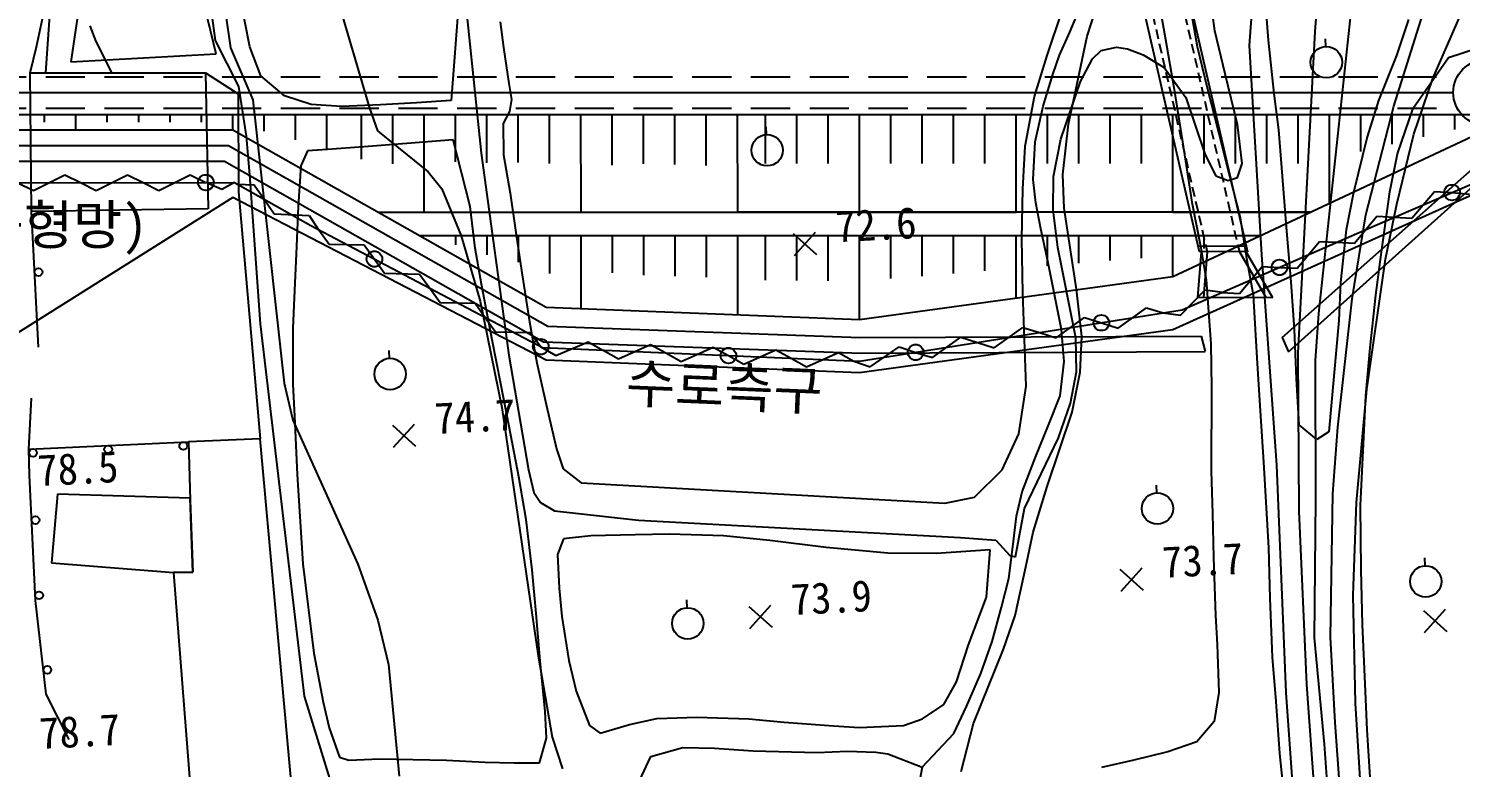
# Model space of a CAD drawing. Header units: millimetres. Extents: x 9574 to 10370, y 1103 to 1809.
# Drawn here: x 10205.5 to 10296.8, y 1423.7 to 1470.8 of the extents above; entities that cross this region are included whole.
import ezdxf
from ezdxf.xclip import XClip

# ---------------------------------------------------------------- set-up
doc = ezdxf.new("R2010")
doc.units = ezdxf.units.MM
doc.header["$LTSCALE"] = 10
doc.header["$MEASUREMENT"] = 0
doc.header["$XCLIPFRAME"] = 2
doc.linetypes.add('HIDDEN', pattern=[0.375, 0.25, -0.125])
for name, color, linetype in [('TN-MANH', 4, 'Continuous'), ('TZ-BASE', 253, 'Continuous'), ('TZ-CABL', 4, 'Continuous')]:
    doc.layers.add(name, color=color, linetype=linetype)
doc.styles.add('HANA', font='GulimChe.ttf')
doc.linetypes.add('ZIGZAG', pattern='A,0.0001,-0.2,[131,ltypeshp.shx,S=0.2,R=0,X=-0.2,Y=0],-0.4,[131,ltypeshp.shx,S=0.2,R=180,X=0.2,Y=0],-0.2', length=0.8001)

# ---------------------------------------------------------------- blocks, each defined once
blk = doc.blocks.new('JD-SDKSDK43SA')
at = {"layer": 'TZ-BASE'}
for p, q in [((613.996, 17.718), (621.671, -15.656)), ((617.079, 17.699), (624.754, -15.675)), ((629.305, -19.61, 76), (632.297, 8.292, 76)), ((574.191, 6.588, 73), (575.861, -9.369, 73)), ((557.814, 5.877, 76), (558.878, -2.196, 76)), ((614.529, -1.906, 73.148), (616.854, 5.355, 73.148)), ((565.757, 3.572, 74), (568.723, -6.502, 74)), ((624.89, -2.498, 74), (625.296, 2.967, 74)), ((548.476, 2.028, 78), (548.064, -4.256, 78)), ((629.083, -1.619, 75), (629.366, 2.326, 75)), ((634.094, -6.375, 77), (636.777, 2.131, 77)), ((561.089, -2.584, 73.405), (560.246, 1.757, 73.405)), ((622.681, -1.576, 73), (622.3, 1.165, 73)), ((547.483, -2.594, 79.495), (548.059, 0.086, 79.495)), ((574.426, 0.362, 73.405), (573.945, -6.012, 73.405)), ((613.425, -1.656, 71.515), (614.315, 0.496, 71.515)), ((619.016, 0.725, 73.148), (619.521, -2.12, 73.148)), ((626.099, -2.165, 75.812), (625.877, 0.559, 75.812)), ((550.171, -0.116, 76.628), (549.679, -3.547, 76.628)), ((558.952, -3.048, 76.628), (558.253, -0.144, 76.628)), ((559.569, -0.587, 75), (559.868, -2.664, 75)), ((611.981, -3.155, 71.88), (612.938, -0.293, 71.88)), ((621.575, -2.584, 68.893), (621.147, -0.187, 68.893)), ((635.028, -0.859, 75.812), (634.271, -3.156, 75.812)), ((636.585, -4.623, 78), (638.569, -0.079, 78)), ((550.892, -1.252, 77), (551.277, -2.25, 77)), ((577.061, -0.988, 71.88), (577.276, -2.637, 71.88)), ((612.754, -3.135, 71.515), (613.425, -1.656, 71.515)), ((623.342, -4.307, 73), (622.681, -1.576, 73)), ((627.995, -22.119, 75), (629.083, -1.619, 75)), ((547.074, -4.245, 79.495), (547.483, -2.594, 79.495)), ((551.277, -2.25, 77), (552.285, -4.268, 77)), ((558.878, -2.196, 76), (560.368, -5.116, 76)), ((559.868, -2.664, 75), (561.278, -5.975, 75)), ((561.804, -4.436, 73.405), (561.089, -2.584, 73.405)), ((577.276, -2.637, 71.88), (577.615, -4.928, 71.88)), ((613.801, -5.343, 73.148), (614.529, -1.906, 73.148)), ((615.424, -2.836, 73), (616.402, -2.621, 73)), ((616.402, -2.621, 73), (617.092, -2.717, 73)), ((617.092, -2.717, 73), (618.093, -3.112, 73)), ((619.521, -2.12, 73.148), (620.051, -5.181, 73.148)), ((622.202, -5.233, 68.893), (621.575, -2.584, 68.893)), ((625.674, -15.852, 74), (624.89, -2.498, 74)), ((626.467, -5.573, 75.812), (626.099, -2.165, 75.812)), ((629.711, -2.08, 75.554), (629.737, -2.579, 75.554)), ((637.584, -3.264, 78.262), (639.354, -2.702, 78.262)), ((549.679, -3.547, 76.628), (558.952, -3.048, 76.628)), ((611.168, -5.755, 71.88), (611.981, -3.155, 71.88)), ((612.335, -4.349, 71.515), (612.754, -3.135, 71.515)), ((614.097, -4.803, 73), (614.875, -3.351, 73)), ((614.875, -3.351, 73), (615.424, -2.836, 73)), ((618.093, -3.112, 73), (619.431, -3.906, 73)), ((634.271, -3.156, 75.812), (633.121, -6.023, 75.812)), ((635.326, -6.504, 78.262), (637.584, -3.264, 78.262)), ((547.154, -13.1, 79.495), (547.074, -4.245, 79.495)), ((547.074, -4.245, 79.495), (558.275, -4.255, 79.495)), ((558.275, -4.255, 80.054), (560.35, -5.592, 80.054)), ((558.275, -4.255, 79.495), (558.434, -12.915, 79.495)), ((563.298, -5.708, 73.405), (561.804, -4.436, 73.405)), ((611.721, -6.386, 71.515), (612.335, -4.349, 71.515)), ((619.431, -3.906, 73), (620.828, -5.821, 73)), ((624.117, -7.551, 73), (623.342, -4.307, 73)), ((560.368, -5.116, 76), (560.863, -8.294, 76)), ((577.615, -4.928, 71.88), (577.792, -5.956, 71.88)), ((612.838, -8.486, 73), (614.097, -4.803, 73)), ((613.341, -7.526, 73.148), (613.801, -5.343, 73.148)), ((620.051, -5.181, 73.148), (620.614, -8.648, 73.148)), ((622.944, -8.136, 68.893), (622.202, -5.233, 68.893)), ((635.382, -8.155, 78), (636.585, -4.623, 78)), ((560.35, -5.592, 80.054), (560.362, -11.846, 80.054)), ((561.278, -5.975, 75), (563.288, -24.05, 75)), ((565.011, -6.266, 73.405), (563.298, -5.708, 73.405)), ((566.949, -6.388, 73.405), (565.011, -6.266, 73.405)), ((569.439, -6.301, 73.405), (566.949, -6.388, 73.405)), ((571.736, -6.156, 73.405), (569.439, -6.301, 73.405)), ((573.945, -6.012, 73.405), (571.736, -6.156, 73.405)), ((577.792, -5.956, 71.88), (577.661, -6.711, 71.88)), ((610.563, -8.931, 71.88), (611.168, -5.755, 71.88)), ((611.2, -8.656, 71.515), (611.721, -6.386, 71.515)), ((620.828, -5.821, 73), (622.056, -9.473, 73)), ((626.763, -7.886, 75.812), (626.467, -5.573, 75.812)), ((632.317, -13.317, 77), (634.094, -6.375, 77)), ((633.121, -6.023, 75.812), (632.386, -8.343, 75.812)), ((700, -6.92), (280.001, -6.941)), ((548, -7.402), (548, -6.927)), ((550, -7.877), (550, -6.927)), ((552, -7.402), (552, -6.927)), ((554, -7.402), (554, -6.927)), ((556, -7.402), (556, -6.927)), ((558, -7.402), (558, -6.927)), ((560, -7.877), (560, -6.927)), ((562, -7.968), (562, -6.927)), ((564, -8.534), (564, -6.927)), ((566, -9.101), (566, -6.926)), ((568.198, -6.965), (568.203, -9.748)), ((568.723, -6.502, 74), (569.246, -7.959, 74)), ((570.198, -6.961), (570.203, -10.061)), ((572.198, -6.958), (572.208, -13.168)), ((574.198, -6.955), (574.203, -9.933)), ((576.198, -6.951), (576.203, -9.99)), ((577.661, -6.711, 71.88), (577.251, -7.474, 71.88)), ((578.198, -6.948), (578.203, -9.973)), ((580.198, -6.945), (580.203, -10.026)), ((582.198, -6.942), (582.208, -13.152)), ((584.198, -6.938), (584.203, -10.149)), ((586.198, -6.935), (586.203, -10.05)), ((588.198, -6.932), (588.203, -10.107)), ((590.198, -6.928), (590.203, -10.169)), ((592.198, -6.925), (592.208, -13.135)), ((594, -10.03), (594, -6.925)), ((596, -10.03), (596, -6.925)), ((598, -10.03), (598, -6.925)), ((600.001, -13.135), (600, -6.925)), ((602, -10.03), (602, -6.925)), ((604, -10.03), (604, -6.925)), ((606, -10.03), (606, -6.925)), ((608, -10.029), (608, -6.924)), ((610.001, -13.134), (610, -6.924)), ((612, -10.029), (612, -6.924)), ((614, -10.029), (614, -6.924)), ((616, -10.029), (616, -6.924)), ((618, -10.029), (618, -6.924)), ((620.001, -13.134), (620, -6.924)), ((622, -10.029), (622, -6.924)), ((624, -10.029), (624, -6.924)), ((625.822, -14.509), (642.03, -6.923)), ((626, -10.029), (626, -6.924)), ((628, -10.029), (628, -6.924)), ((630.001, -12.553), (630, -6.923)), ((632, -9.27), (632, -6.923)), ((634, -8.802), (634, -6.923)), ((634.326, -9.41, 78.262), (635.326, -6.504, 78.262)), ((636, -8.334), (636, -6.923)), ((638, -7.866), (638, -6.923)), ((540, -7.878), (560, -7.877)), ((560, -7.877), (580.001, -19.206)), ((569.246, -7.959, 74), (572.482, -10.566, 74)), ((577.251, -7.474, 71.88), (577.281, -9.472, 71.88)), ((594.025, -7.693, 71.772), (594.052, -8.192, 71.772)), ((612.973, -10.738, 73.148), (613.341, -7.526, 73.148)), ((623.637, -10.848, 68.893), (622.944, -8.136, 68.893)), ((624.419, -10.041, 73), (624.117, -7.551, 73)), ((627.054, -11.64, 75.812), (626.763, -7.886, 75.812)), ((634.298, -12.627, 78), (635.382, -8.155, 78)), ((540.032, -8.878), (559.737, -8.877)), ((559.737, -8.877), (580.109, -20.416)), ((560.863, -8.294, 76), (561.063, -10.76, 76)), ((568.369, -8.973, 73.986), (566.053, -9.14, 73.986)), ((571.115, -8.751, 73.986), (568.369, -8.973, 73.986)), ((574.076, -8.524, 73.986), (571.115, -8.751, 73.986)), ((575.153, -12.774, 73.986), (574.076, -8.524, 73.986)), ((610.418, -11.664, 71.88), (610.563, -8.931, 71.88)), ((611.089, -11.045, 71.515), (611.2, -8.656, 71.515)), ((612.387, -10.861, 73), (612.838, -8.486, 73)), ((620.614, -8.648, 73.148), (621.208, -12.501, 73.148)), ((626.961, -21.139), (641.441, -8.302)), ((632.386, -8.343, 75.812), (631.531, -11.89, 75.812)), ((540.063, -9.878), (559.473, -9.877)), ((559.473, -9.877), (579.829, -21.407)), ((564.765, -9.216, 73.986), (564.338, -10.174, 73.986)), ((566.053, -9.14, 73.986), (564.765, -9.216, 73.986)), ((575.861, -9.369, 73), (577.621, -22.267, 73)), ((577.281, -9.472, 71.88), (577.71, -11.933, 71.88)), ((622.056, -9.473, 73), (622.731, -10.82, 73)), ((624.12, -10.921, 73), (624.419, -10.041, 73)), ((627.385, -22.044), (641.448, -9.403)), ((633.851, -11.851, 78.262), (634.326, -9.41, 78.262)), ((547.291, -11.758), (549.29, -10.756)), ((549.29, -10.756), (550.291, -11.255)), ((551.291, -11.754), (553.29, -10.752)), ((553.29, -10.752), (554.291, -11.251)), ((555.291, -11.75), (557.29, -10.747)), ((557.29, -10.747), (558.291, -11.246)), ((561.063, -10.76, 76), (561.746, -20.259, 76)), ((564.338, -10.174, 73.986), (564.17, -12.778, 73.986)), ((572.482, -10.566, 74), (573.341, -11.652, 74)), ((612.357, -12.993, 73), (612.387, -10.861, 73)), ((613.051, -12.885, 73.148), (612.973, -10.738, 73.148)), ((622.731, -10.82, 73), (623.525, -11.125, 73)), ((623.525, -11.125, 73), (624.12, -10.921, 73)), ((624.308, -13.496, 68.893), (623.637, -10.848, 68.893)), ((546.291, -11.259), (547.291, -11.758)), ((550.291, -11.255), (551.291, -11.754)), ((554.291, -11.251), (555.291, -11.75)), ((559.315, -11.693), (558.291, -11.246)), ((560.107, -11.244), (559.315, -11.693)), ((560.263, -11.342), (561.38, -11.391)), ((560.362, -11.846, 80.054), (561.762, -27.597, 80.054)), ((561.38, -11.391), (562.01, -12.315)), ((573.341, -11.652, 74), (574.571, -14.648, 74)), ((610.351, -14.847, 71.88), (610.418, -11.664, 71.88)), ((611.258, -12.545, 71.515), (611.089, -11.045, 71.515)), ((640.001, -11.633), (620.001, -20.634)), ((640.001, -11.633), (620.001, -20.634)), ((627.275, -14.344, 75.812), (627.054, -11.64, 75.812)), ((633.255, -16.165, 78.262), (633.851, -11.851, 78.262)), ((635.252, -13.528), (636.695, -11.82)), ((636.695, -11.82), (637.811, -11.885)), ((560.001, -12.197), (543.171, -22.783)), ((560.001, -12.197), (543.171, -22.783)), ((580.001, -22.586), (560.001, -12.197)), ((580.001, -22.586), (560.001, -12.197)), ((562.01, -12.315), (562.637, -13.241)), ((564.17, -12.778, 73.986), (564.063, -15.296, 73.986)), ((575.48, -15.43, 73.986), (575.153, -12.774, 73.986)), ((577.71, -11.933, 71.88), (578.08, -14.588, 71.88)), ((611.58, -14.192, 71.515), (611.258, -12.545, 71.515)), ((621.208, -12.501, 73.148), (621.779, -15.411, 73.148)), ((631.531, -11.89, 75.812), (631.056, -14.266, 75.812)), ((633.568, -16.138, 78), (634.298, -12.627, 78)), ((637.811, -11.885), (638.923, -11.996)), ((558.434, -12.915, 79.495), (547.154, -13.1, 79.495)), ((547.615, -21.742, 79.495), (547.154, -13.1, 79.495)), ((562.637, -13.241), (564.87, -13.349)), ((564.87, -13.349), (565.497, -14.275)), ((569.286, -13.136), (610.001, -13.134)), ((628.761, -13.133), (592.193, -13.135)), ((612.661, -15.383, 73), (612.357, -12.993, 73)), ((613.851, -18.045, 73.148), (613.051, -12.885, 73.148)), ((620.001, -13.134), (628.761, -13.133)), ((624.744, -16.214, 68.893), (624.308, -13.496, 68.893)), ((631.449, -18.664, 77), (632.317, -13.317, 77)), ((631.584, -15.115), (633.016, -13.398)), ((633.016, -13.398), (634.132, -13.455)), ((634.136, -13.463), (635.252, -13.528)), ((565.504, -14.261), (566.156, -15.17)), ((578.08, -14.588, 71.88), (578.44, -16.858, 71.88)), ((595.773, -14.494, 72.589), (597.259, -15.833, 72.589)), ((595.847, -15.907, 72.589), (597.186, -14.421, 72.589)), ((612.021, -16.266, 71.515), (611.58, -14.192, 71.515)), ((620.001, -17.234), (625.822, -14.509)), ((627.553, -17.581, 75.812), (627.275, -14.344, 75.812)), ((631.056, -14.266, 75.812), (630.691, -17.629, 75.812)), ((564.063, -15.296, 73.986), (563.943, -18.136, 73.986)), ((566.156, -15.17), (568.392, -15.217)), ((568.392, -15.217), (569.044, -16.125)), ((571.934, -14.636), (625.556, -14.633)), ((572.001, -14.674), (572.001, -14.636)), ((574.211, -14.665), (574.212, -15.217)), ((574.571, -14.648, 74), (575.788, -18.804, 74)), ((575.884, -17.719, 73.986), (575.48, -15.43, 73.986)), ((576.211, -14.661), (576.213, -15.86)), ((578.211, -14.658), (578.213, -16.329)), ((580.211, -14.655), (580.215, -17.055)), ((582.211, -14.652), (582.218, -19.292)), ((584.211, -14.648), (584.215, -17.009)), ((586.211, -14.645), (586.215, -17.148)), ((588.211, -14.642), (588.215, -17.218)), ((590.211, -14.638), (590.215, -17.275)), ((592.211, -14.635), (592.219, -19.682)), ((594.001, -17.469), (594.001, -14.635)), ((596.001, -17.495), (596.001, -14.635)), ((598.001, -17.52), (598.001, -14.635)), ((600.001, -19.985), (600.001, -14.635)), ((602.001, -17.374), (602.001, -14.635)), ((604.001, -17.21), (604.001, -14.634)), ((606.001, -17.046), (606.001, -14.634)), ((608.001, -16.882), (608.001, -14.634)), ((610.001, -18.609), (610.001, -14.634)), ((610.418, -18.284, 71.88), (610.351, -14.847, 71.88)), ((612.001, -16.554), (612.001, -14.634)), ((613.809, -21.145, 73), (612.661, -15.383, 73)), ((614.001, -16.39), (614.001, -14.634)), ((616.001, -16.226), (616.001, -14.634)), ((618.001, -16.062), (618.001, -14.634)), ((620.001, -17.234), (620.001, -14.634)), ((624.675, -15.331), (621.592, -15.312)), ((621.779, -15.411, 73.148), (622.111, -17.443, 73.148)), ((622.001, -15.462), (622.001, -14.634)), ((627.919, -16.718), (629.351, -15)), ((629.351, -15), (630.467, -15.058)), ((630.467, -15.058), (631.584, -15.115)), ((569.044, -16.125), (569.695, -17.034)), ((612.466, -18.489, 71.515), (612.021, -16.266, 71.515)), ((621.798, -15.657), (621.564, -18.575)), ((624.754, -15.675), (621.671, -15.656)), ((622.185, -15.659), (621.951, -18.577)), ((624.24, -15.672), (625.941, -18.602)), ((626.38, -18.604), (624.679, -15.674)), ((625.146, -18.439, 68.893), (624.744, -16.214, 68.893)), ((626.634, -29.283, 74), (625.674, -15.852, 74)), ((632.372, -24.441, 78), (633.568, -16.138, 78)), ((632.948, -18.43, 78.262), (633.255, -16.165, 78.262)), ((569.695, -17.034), (571.931, -17.081)), ((571.931, -17.081), (572.583, -17.989)), ((578.44, -16.858, 71.88), (578.934, -20.133, 71.88)), ((600.001, -19.985), (620.001, -17.234)), ((624.254, -18.32), (625.686, -16.603)), ((625.686, -16.603), (626.802, -16.66)), ((626.802, -16.66), (627.919, -16.718)), ((563.943, -18.136, 73.986), (563.834, -20.525, 73.986)), ((572.583, -17.989), (573.234, -18.898)), ((576.556, -21.27, 73.986), (575.884, -17.719, 73.986)), ((614.187, -21.067, 73.148), (613.851, -18.045, 73.148)), ((620.493, -19.706), (622.05, -18.101)), ((622.05, -18.101), (623.159, -18.242)), ((622.111, -17.443, 73.148), (622.41, -21.541, 73.148)), ((623.137, -18.263), (624.254, -18.32)), ((627.76, -20.629, 75.812), (627.553, -17.581, 75.812)), ((630.691, -17.629, 75.812), (630.582, -20.04, 75.812)), ((573.234, -18.898), (575.47, -18.945)), ((575.47, -18.945), (576.122, -19.854)), ((575.788, -18.804, 74), (577.167, -25.6, 74)), ((610.538, -21.248, 71.88), (610.418, -18.284, 71.88)), ((612.887, -20.627, 71.515), (612.466, -18.489, 71.515)), ((626.38, -18.604), (621.564, -18.575)), ((625.388, -22.796, 68.893), (625.146, -18.439, 68.893)), ((630.526, -26.858, 77), (631.449, -18.664, 77)), ((632.584, -21.793, 78.262), (632.948, -18.43, 78.262)), ((576.122, -19.854), (576.773, -20.762)), ((580.001, -19.206), (600.001, -19.985)), ((612.55, -21.158), (614.368, -19.856)), ((614.368, -19.856), (615.434, -20.193)), ((616.5, -20.53), (618.318, -19.229)), ((618.318, -19.229), (619.384, -19.565)), ((619.384, -19.565), (620.493, -19.706)), ((629.1, -22.603, 76), (629.305, -19.61, 76)), ((630.582, -20.04, 75.812), (629.95, -27.148, 75.812)), ((561.746, -20.259, 76), (564.565, -44.001, 76)), ((563.834, -20.525, 73.986), (563.841, -24.115, 73.986)), ((576.773, -20.762), (579.009, -20.809)), ((578.934, -20.133, 71.88), (579.409, -22.743, 71.88)), ((579.009, -20.809), (579.661, -21.718)), ((580.109, -20.416), (600.037, -21.128)), ((620.001, -20.634), (600.001, -23.385)), ((620.001, -20.634), (600.001, -23.385)), ((608.599, -21.786), (610.417, -20.484)), ((610.417, -20.484), (611.484, -20.821)), ((611.484, -20.821), (612.55, -21.158)), ((613.068, -22.665, 71.515), (612.887, -20.627, 71.515)), ((615.434, -20.193), (616.5, -20.53)), ((627.885, -23.764, 75.812), (627.76, -20.629, 75.812)), ((577.102, -24.093, 73.986), (576.556, -21.27, 73.986)), ((579.661, -21.718), (580.629, -22.277)), ((579.829, -21.407), (600.097, -22.131)), ((580.629, -22.277), (582.685, -21.4)), ((582.685, -21.4), (583.653, -21.959)), ((584.62, -22.485), (586.662, -21.572)), ((586.662, -21.572), (587.639, -22.114)), ((588.617, -22.657), (590.658, -21.744)), ((590.658, -21.744), (591.635, -22.287)), ((592.613, -22.829), (594.654, -21.916)), ((594.654, -21.916), (595.632, -22.459)), ((600.037, -21.128), (621.81, -21.041)), ((600.687, -22.991), (602.533, -21.729)), ((602.533, -21.729), (603.591, -22.089)), ((604.649, -22.414), (606.467, -21.112)), ((606.467, -21.112), (607.533, -21.449)), ((607.533, -21.449), (608.599, -21.786)), ((610.637, -24.233, 71.88), (610.538, -21.248, 71.88)), ((613.844, -23.326, 73), (613.809, -21.145, 73)), ((614.074, -23.348, 73.148), (614.187, -21.067, 73.148)), ((621.81, -21.041), (622.053, -22.016)), ((622.41, -21.541, 73.148), (622.461, -24.313, 73.148)), ((626.961, -21.139), (627.385, -22.044)), ((632.319, -24.852, 78.262), (632.584, -21.793, 78.262)), ((569.967, -21.961, 74.716), (569.993, -22.46, 74.716)), ((577.621, -22.267, 73), (578.87, -29.56, 73)), ((579.409, -22.743, 71.88), (579.994, -25.393, 71.88)), ((600.001, -23.385), (580.001, -22.586)), ((600.001, -23.385), (580.001, -22.586)), ((583.643, -21.942), (584.62, -22.485)), ((587.639, -22.114), (588.617, -22.657)), ((591.635, -22.287), (592.613, -22.829)), ((595.632, -22.459), (596.609, -23.001)), ((596.609, -23.001), (598.65, -22.088)), ((598.65, -22.088), (599.628, -22.631)), ((599.628, -22.631), (600.687, -22.991)), ((600.097, -22.131), (622.053, -22.016)), ((603.583, -22.077), (604.649, -22.414)), ((612.802, -24.843, 71.515), (613.068, -22.665, 71.515)), ((625.595, -25.801, 68.893), (625.388, -22.796, 68.893)), ((628.05, -32.213, 75), (627.995, -22.119, 75)), ((629.117, -31.463, 76), (629.1, -22.603, 76)), ((613.473, -25.328, 73), (613.844, -23.326, 73)), ((613.56, -25.897, 73.148), (614.074, -23.348, 73.148)), ((563.288, -24.05, 75), (563.836, -26.405, 75)), ((563.841, -24.115, 73.986), (563.936, -26.155, 73.986)), ((577.645, -26.809, 73.986), (577.102, -24.093, 73.986)), ((610.157, -27.276, 71.88), (610.637, -24.233, 71.88)), ((622.461, -24.313, 73.148), (622.449, -29.665, 73.148)), ((628.047, -26.704, 75.812), (627.885, -23.764, 75.812)), ((631.717, -31.648, 78), (632.372, -24.441, 78)), ((546.988, -28.249, 79.852), (547.162, -24.999, 79.852)), ((579.994, -25.393, 71.88), (580.671, -28.235, 71.88)), ((612.056, -26.732, 71.515), (612.802, -24.843, 71.515)), ((612.701, -27.521, 73), (613.473, -25.328, 73)), ((631.964, -31.847, 78.262), (632.319, -24.852, 78.262)), ((563.836, -26.405, 75), (567.981, -35.59, 75)), ((563.936, -26.155, 73.986), (564.119, -29.868, 73.986)), ((577.167, -25.6, 74), (579.488, -41.443, 74)), ((611.985, -30.624, 73.148), (613.56, -25.897, 73.148)), ((625.809, -29.083, 68.893), (625.595, -25.801, 68.893)), ((570.19, -26.722, 74.673), (571.676, -28.061, 74.673)), ((570.264, -28.134, 74.673), (571.603, -26.648, 74.673)), ((578.266, -30.017, 73.986), (577.645, -26.809, 73.986)), ((609.098, -29.56, 71.88), (610.157, -27.276, 71.88)), ((611.227, -28.753, 71.515), (612.056, -26.732, 71.515)), ((629.19, -27.642, 75.812), (628.047, -26.704, 75.812)), ((629.95, -27.148, 75.812), (629.19, -27.642, 75.812)), ((630.196, -31.097, 77), (630.526, -26.858, 77)), ((546.988, -28.249, 80.054), (557.187, -27.781, 80.054)), ((547.032, -29.903, 80.054), (546.988, -28.249, 80.054)), ((561.762, -27.597, 80.054), (557.187, -27.781, 80.054)), ((557.187, -27.781, 80.054), (557.284, -31.497, 80.054)), ((563.753, -49.645, 80.054), (561.762, -27.597, 80.054)), ((580.671, -28.235, 71.88), (581.09, -29.514, 71.88)), ((610.524, -32.043, 73), (612.701, -27.521, 73)), ((610.381, -30.967, 71.515), (611.227, -28.753, 71.515)), ((626.123, -34.535, 68.893), (625.809, -29.083, 68.893)), ((547.412, -37.91, 80.054), (547.032, -29.903, 80.054)), ((564.119, -29.868, 73.986), (564.481, -35.555, 73.986)), ((578.724, -32.734, 73.986), (578.266, -30.017, 73.986)), ((578.87, -29.56, 73), (579.214, -31.023, 73)), ((581.09, -29.514, 71.88), (582.231, -30.408, 71.88)), ((607.339, -31.304, 71.88), (609.098, -29.56, 71.88)), ((622.449, -29.665, 73.148), (622.519, -32.35, 73.148)), ((627.218, -43.77, 74), (626.634, -29.283, 74)), ((579.214, -31.023, 73), (579.645, -31.662, 73)), ((582.231, -30.408, 71.88), (605.436, -31.697, 71.88)), ((610.014, -32.524, 71.515), (610.381, -30.967, 71.515)), ((611.072, -33.55, 73.148), (611.985, -30.624, 73.148)), ((618.929, -30.54, 73.771), (618.955, -31.04, 73.771)), ((548.825, -31.114, 80.054), (548.445, -35.51, 80.054)), ((557.28, -31.368, 80.054), (548.825, -31.114, 80.054)), ((557.446, -36.094, 80.054), (557.28, -31.368, 80.054)), ((557.284, -31.497, 80.054), (557.446, -36.094, 80.054)), ((579.645, -31.662, 73), (580.54, -32.182, 73)), ((605.436, -31.697, 71.88), (607.339, -31.304, 71.88)), ((629.043, -40.281, 76), (629.117, -31.463, 76)), ((630.06, -40.252, 77), (630.196, -31.097, 77)), ((631.502, -37.572, 78), (631.717, -31.648, 78)), ((632.006, -35.951, 78.262), (631.964, -31.847, 78.262)), ((579.108, -35.949, 73.986), (578.724, -32.734, 73.986)), ((580.54, -32.182, 73), (585.9, -32.785, 73)), ((585.9, -32.785, 73), (606.444, -33.879, 73)), ((609.785, -34.486, 71.515), (610.014, -32.524, 71.515)), ((609.948, -35.121, 73), (610.524, -32.043, 73)), ((622.519, -32.35, 73.148), (622.592, -35.164, 73.148)), ((628.543, -43.269, 75), (628.05, -32.213, 75)), ((582.856, -33.788, 73.599), (581.12, -33.962, 73.599)), ((585.692, -33.714, 73.599), (582.856, -33.788, 73.599)), ((587.883, -33.679, 73.599), (585.692, -33.714, 73.599)), ((591.325, -33.783, 73.599), (587.883, -33.679, 73.599)), ((594.277, -34.072, 73.599), (591.325, -33.783, 73.599)), ((610.613, -35.755, 73.148), (611.072, -33.55, 73.148)), ((581.12, -33.962, 73.599), (580.737, -34.96, 73.599)), ((597.879, -34.516, 73.599), (594.277, -34.072, 73.599)), ((601.8, -34.887, 73.599), (597.879, -34.516, 73.599)), ((608.329, -34.674, 73.599), (604.917, -34.913, 73.599)), ((606.444, -33.879, 73), (608.703, -34.047, 73)), ((608.106, -37.689, 73.599), (608.329, -34.674, 73.599)), ((608.703, -34.047, 73), (609.592, -35.025, 73)), ((609.536, -36.492, 71.515), (609.785, -34.486, 71.515)), ((626.206, -37.757, 68.893), (626.123, -34.535, 68.893)), ((548.445, -35.51, 80.054), (556.222, -36.125, 80.054)), ((564.481, -35.555, 73.986), (565.188, -41.254, 73.986)), ((567.981, -35.59, 75), (569.263, -39.168, 75)), ((580.737, -34.96, 73.599), (580.836, -37.107, 73.599)), ((604.917, -34.913, 73.599), (601.8, -34.887, 73.599)), ((609.592, -35.025, 73), (609.948, -35.121, 73)), ((622.592, -35.164, 73.148), (622.71, -38.858, 73.148)), ((636.052, -35.19, 78.24), (636.078, -35.689, 78.24)), ((557.446, -36.094, 80.054), (556.222, -36.125, 80.054)), ((556.222, -36.125, 80.054), (557.446, -36.094, 80.054)), ((556.222, -36.125, 80.054), (557.321, -50.285, 80.054)), ((579.373, -38.736, 73.986), (579.108, -35.949, 73.986)), ((609.069, -38.331, 71.515), (609.536, -36.492, 71.515)), ((609.942, -38.867, 73.148), (610.613, -35.755, 73.148)), ((616.619, -35.898, 73.663), (618.105, -37.237, 73.663)), ((616.693, -37.311, 73.663), (618.031, -35.825, 73.663)), ((632.096, -39.431, 78.262), (632.006, -35.951, 78.262)), ((580.836, -37.107, 73.599), (581.013, -38.931, 73.599)), ((548.104, -43.868, 80.054), (547.412, -37.91, 80.054)), ((588.961, -37.866, 73.556), (588.987, -38.365, 73.556)), ((592.93, -38.276, 73.857), (594.416, -39.615, 73.857)), ((593.004, -39.688, 73.857), (594.342, -38.202, 73.857)), ((606.96, -40.729, 73.599), (608.106, -37.689, 73.599)), ((608.459, -40.517, 71.515), (609.069, -38.331, 71.515)), ((626.346, -41.515, 68.893), (626.206, -37.757, 68.893)), ((631.65, -44.458, 78), (631.502, -37.572, 78)), ((569.263, -39.168, 75), (569.938, -41.984, 75)), ((579.624, -41.761, 73.986), (579.373, -38.736, 73.986)), ((581.013, -38.931, 73.599), (581.451, -41.735, 73.599)), ((609.181, -41.014, 73.148), (609.942, -38.867, 73.148)), ((622.71, -38.858, 73.148), (622.822, -40.704, 73.148)), ((635.99, -38.534, 78.176), (637.476, -39.872, 78.176)), ((636.064, -39.946, 78.176), (637.402, -38.46, 78.176)), ((632.292, -43.703, 78.262), (632.096, -39.431, 78.262)), ((606.183, -43.092, 73.599), (606.96, -40.729, 73.599)), ((607.283, -45.75, 73.148), (609.181, -41.014, 73.148)), ((607.738, -42.557, 71.515), (608.459, -40.517, 71.515)), ((622.822, -40.704, 73.148), (622.923, -43.775, 73.148)), ((629.665, -47.059, 76), (629.043, -40.281, 76)), ((630.343, -45.681, 77), (630.06, -40.252, 77)), ((565.188, -41.254, 73.986), (565.764, -44.398, 73.986)), ((569.938, -41.984, 75), (570.63, -49.114, 75)), ((579.488, -41.443, 74), (580.378, -46.617, 74)), ((579.944, -44.977, 73.986), (579.624, -41.761, 73.986)), ((581.451, -41.735, 73.599), (581.91, -43.678, 73.599)), ((626.592, -44.346, 68.893), (626.346, -41.515, 68.893)), ((606.826, -44.665, 71.515), (607.738, -42.557, 71.515)), ((581.91, -43.678, 73.599), (582.762, -45.871, 73.599)), ((605.382, -44.531, 73.599), (606.183, -43.092, 73.599)), ((622.923, -43.775, 73.148), (622.628, -45.63, 73.148)), ((627.823, -52.035, 74), (627.218, -43.77, 74)), ((629.247, -52.847, 75), (628.543, -43.269, 75)), ((632.399, -46.151, 78.262), (632.292, -43.703, 78.262)), ((549.555, -46.776, 80.054), (548.104, -43.868, 80.054)), ((564.565, -44.001, 76), (567.011, -51.975, 76)), ((565.764, -44.398, 73.986), (566.15, -46.022, 73.986)), ((604.03, -45.447, 73.599), (605.382, -44.531, 73.599)), ((606.011, -46.385, 71.515), (606.826, -44.665, 71.515)), ((626.829, -47.671, 68.893), (626.592, -44.346, 68.893)), ((632.221, -53.658, 78), (631.65, -44.458, 78)), ((580.031, -46.693, 73.986), (579.944, -44.977, 73.986)), ((585.318, -45.804, 73.599), (587.07, -45.436, 73.599)), ((587.07, -45.436, 73.599), (589.626, -45.348, 73.599)), ((589.626, -45.348, 73.599), (592.939, -45.455, 73.599)), ((592.939, -45.455, 73.599), (595.201, -45.655, 73.599)), ((595.201, -45.655, 73.599), (598.346, -45.896, 73.599)), ((602.816, -45.866, 73.599), (604.03, -45.447, 73.599)), ((622.628, -45.63, 73.148), (621.522, -46.928, 73.148)), ((630.645, -49.813, 77), (630.343, -45.681, 77)), ((566.15, -46.022, 73.986), (566.822, -47.897, 73.986)), ((582.762, -45.871, 73.599), (583.441, -46.369, 73.599)), ((583.441, -46.369, 73.599), (585.318, -45.804, 73.599)), ((598.346, -45.896, 73.599), (600.003, -46.003, 73.599)), ((600.003, -46.003, 73.599), (602.816, -45.866, 73.599)), ((604.003, -48.543, 71.515), (606.011, -46.385, 71.515)), ((606.481, -48.801, 73.148), (607.283, -45.75, 73.148)), ((632.654, -50.164, 78.262), (632.399, -46.151, 78.262)), ((579.578, -48.253, 73.986), (580.031, -46.693, 73.986)), ((580.378, -46.617, 74), (581.055, -48.63, 74)), ((586.682, -47.854, 72.202), (588.731, -47.284, 72.202)), ((588.731, -47.284, 72.202), (590.752, -47.318, 72.202)), ((590.752, -47.318, 72.202), (593.207, -47.49, 72.202)), ((593.207, -47.49, 72.202), (597.294, -47.599, 72.202)), ((597.294, -47.599, 72.202), (599.205, -47.506, 72.202)), ((599.205, -47.506, 72.202), (601.032, -47.567, 72.202)), ((621.522, -46.928, 73.148), (619.668, -47.556, 73.148)), ((630.083, -52.513, 76), (629.665, -47.059, 76)), ((566.822, -47.897, 73.986), (567.408, -48.096, 73.986)), ((567.408, -48.096, 73.986), (569.361, -48.003, 73.986)), ((569.361, -48.003, 73.986), (573.641, -48.084, 73.986)), ((573.641, -48.084, 73.986), (576.116, -48.214, 73.986)), ((576.116, -48.214, 73.986), (577.966, -48.252, 73.986)), ((577.966, -48.252, 73.986), (579.578, -48.253, 73.986)), ((585.969, -49.398, 72.202), (586.682, -47.854, 72.202)), ((601.032, -47.567, 72.202), (601.809, -47.676, 72.202)), ((601.809, -47.676, 72.202), (604.003, -48.543, 72.202)), ((617.511, -48.085, 73.148), (615.438, -48.547, 73.148)), ((619.668, -47.556, 73.148), (617.511, -48.085, 73.148)), ((627.118, -50.522, 68.893), (626.829, -47.671, 68.893)), ((604.003, -48.543, 72.202), (603.718, -49.99, 72.202))]:
    blk.add_line(p, q, dxfattribs=at)
at = {"layer": 'TZ-BASE', "linetype": 'HIDDEN', "ltscale": 0.25}
for p, q in [((614.51, 17.715), (622.185, -15.659)), ((616.565, 17.702), (624.24, -15.672))]:
    blk.add_line(p, q, dxfattribs=at)
at = {"layer": 'TZ-BASE', "ltscale": 0.2}
for p, q in [((632.907, -13.991), (640.931, -10.544)), ((538.438, -11.268), (560.107, -11.244)), ((560.107, -11.244), (564.982, -13.986)), ((564.982, -13.986), (579.77, -21.775)), ((620.6, -19.372), (632.907, -13.991)), ((599.996, -22.647), (620.6, -19.372)), ((579.77, -21.775), (599.996, -22.647))]:
    blk.add_line(p, q, dxfattribs=at)
at = {"layer": 'TZ-BASE'}
for centre, radius in [((629.79, -3.578, 75.554), 1), ((594.104, -9.191, 71.772), 1), ((558.291, -11.246), 0.5), ((637.811, -11.885), 0.5), ((569.044, -16.125), 0.5), ((626.802, -16.66), 0.5), ((547.609, -16.96, 79.495), 0.25), ((615.434, -20.193), 0.5), ((579.661, -21.718), 0.5), ((591.635, -22.287), 0.5), ((603.583, -22.077), 0.5), ((570.045, -23.459, 74.716), 1), ((547.257, -28.486, 80.054), 0.25), ((552.051, -28.266, 80.054), 0.25), ((556.846, -28.046, 80.054), 0.25), ((619.007, -32.038, 73.771), 1), ((547.417, -32.777, 80.054), 0.25), ((636.13, -36.688, 78.24), 1), ((547.645, -37.571, 80.054), 0.25), ((589.039, -39.364, 73.556), 1), ((548.175, -42.324, 80.054), 0.25)]:
    blk.add_circle(centre, radius, dxfattribs=at)
at = {"layer": 'TZ-BASE', "style": 'HANA'}
for s, height, rotation, p in [('방호울타리(능형망)', 2.5, 0.09457, (526.24, -15.233)), ('72.6', 2, 2.9893, (598.514, -15.059, 72.589)), ('수로측구', 2.5, 357.58831, (585.059, -25.259)), ('74.7', 2, 2.9893, (572.931, -27.287, 74.673)), ('78.5', 2, 2.9893, (547.588, -30.61, 78.455)), ('73.7', 2, 2.9893, (619.359, -36.463, 73.663)), ('73.9', 2, 2.9893, (595.67, -38.841, 73.857)), ('78.7', 2, 2.9893, (547.702, -47.373, 78.734))]:
    blk.add_text(s, height=height, rotation=rotation, dxfattribs=at).set_placement(p)

msp = doc.modelspace()

# ---------------------------------------------------------------- linework, layer by layer
at = {"layer": 'TN-MANH'}
msp.add_circle((10298.467, 1466.759, -59.377), 2.1, dxfattribs=at)
at = {"layer": 'TZ-CABL', "linetype": 'HIDDEN', "elevation": -59.377}
for points in [[(10150.299, 1467.759), (10296.62, 1467.759)], [(10150.552, 1466.759), (10296.367, 1466.759)], [(10150.299, 1465.759), (10296.62, 1465.759)]]:
    msp.add_lwpolyline(points, dxfattribs=at)
at = {"layer": 'TZ-CABL', "linetype": 'ZIGZAG', "ltscale": 0.5, "elevation": -59.377}
msp.add_lwpolyline([(10150.552, 1466.759), (10296.367, 1466.759)], dxfattribs=at)

# ---------------------------------------------------------------- block references
at = {"layer": 'TZ-BASE'}
ref = msp.add_blockref('JD-SDKSDK43SA', (9658.474, 1472.259, -59.377), dxfattribs=at)
XClip(ref).set_block_clipping_path([(-0.0310036678, 75), (699.9999999929, 75.0000000632), (699.9999999987, -74.9999999368), (0.0310036678, -75)])

doc.saveas('drawing.dxf')
